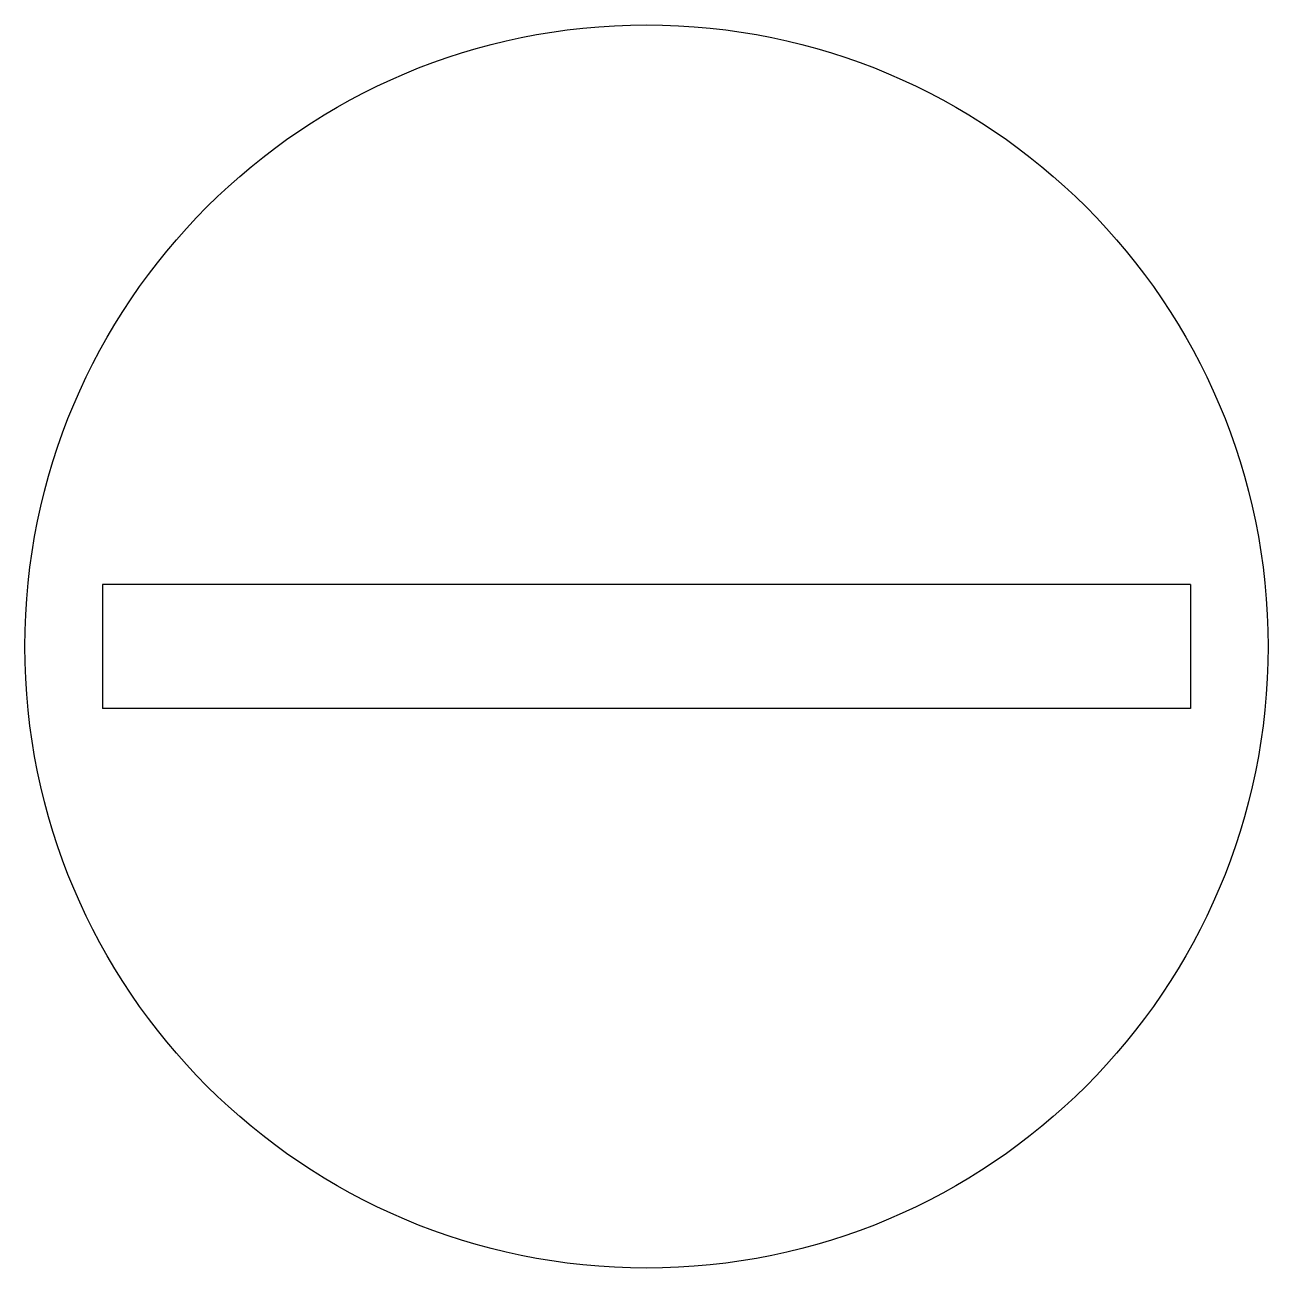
# Model space of a CAD drawing. Extents: x -0.3 to 79.7, y -0.3 to 79.7.
import ezdxf

# ---------------------------------------------------------------- set-up
doc = ezdxf.new("R2010")
doc.units = 0
doc.header["$LTSCALE"] = 50
doc.header["$MEASUREMENT"] = 0
doc.layers.get('0').update_dxf_attribs({"linetype": 'CONTINUOUS'})

msp = doc.modelspace()

# ---------------------------------------------------------------- linework, layer by layer
at = {"color": 0, "linetype": 'ByBlock'}
for p, q in [((74.717, 43.692), (4.717, 43.692)), ((4.717, 43.692), (4.717, 35.692)), ((74.717, 43.692), (74.717, 35.692)), ((74.717, 35.692), (4.717, 35.692))]:
    msp.add_line(p, q, dxfattribs=at)
msp.add_circle((39.717, 39.692), 40, dxfattribs=at)

doc.saveas('drawing.dxf')
